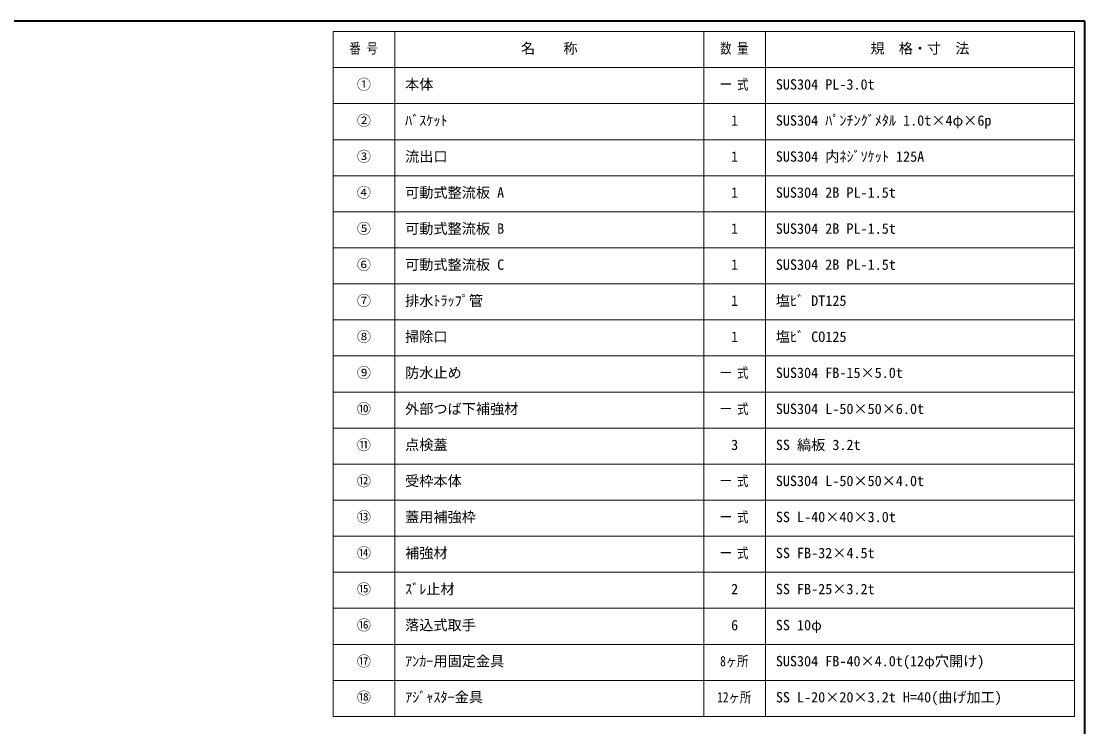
# Model space of a CAD drawing. Units: millimetres at full size, sheet at 1:15; details may follow other scales. Extents: x -3188 to 2887, y -2113 to 2102.
# Drawn here: x -211 to 2887, y 47 to 2102 of the extents above; entities that cross this region are included whole.
import ezdxf
from ezdxf.enums import TextEntityAlignment as Align

# ---------------------------------------------------------------- set-up
doc = ezdxf.new("R2010")
doc.units = ezdxf.units.MM
doc.header["$LTSCALE"] = 15
doc.layers.add('0-0_ﾚｲﾔ1', color=4, linetype='Continuous', lineweight=9)
doc.styles.add('ＭＳ ゴシック', font='')
doc.styles.get('ＭＳ ゴシック').set_extended_font_data('MS Gothic')

msp = doc.modelspace()

# ---------------------------------------------------------------- linework, layer by layer
at = {"layer": '0-0_ﾚｲﾔ1', "color": 1, "lineweight": 40}
for p, q in [((2887.16, 2102.18), (-3187.84, 2102.18)), ((2887.16, -2112.82), (2887.16, 2102.18))]:
    msp.add_line(p, q, dxfattribs=at)
at = {"layer": '0-0_ﾚｲﾔ1', "color": 3, "lineweight": 18}
for p, q in [((2857.16, 2072.18), (697.16, 2072.18)), ((877.16, 77.18), (877.16, 2072.18)), ((1777.16, 77.18), (1777.16, 2072.18)), ((1957.16, 77.18), (1957.16, 2072.18)), ((2857.16, 77.18), (2857.16, 2072.18)), ((2857.16, 1967.18), (697.16, 1967.18)), ((2857.16, 1862.18), (697.16, 1862.18)), ((2857.16, 1757.18), (697.16, 1757.18)), ((2857.16, 1652.18), (697.16, 1652.18)), ((2857.16, 1547.18), (697.16, 1547.18)), ((2857.16, 1442.18), (697.16, 1442.18)), ((2857.16, 1337.18), (697.16, 1337.18)), ((2857.16, 1232.18), (697.16, 1232.18)), ((2857.16, 1127.18), (697.16, 1127.18)), ((2857.16, 1022.18), (697.16, 1022.18)), ((2857.16, 917.18), (697.16, 917.18)), ((2857.16, 812.18), (697.16, 812.18)), ((2857.16, 707.18), (697.16, 707.18)), ((2857.16, 602.18), (697.16, 602.18)), ((2857.16, 497.18), (697.16, 497.18)), ((2857.16, 392.18), (697.16, 392.18)), ((2857.16, 287.18), (697.16, 287.18)), ((2857.16, 182.18), (697.16, 182.18))]:
    msp.add_line(p, q, dxfattribs=at)
msp.add_lwpolyline([(2857.16, 77.18), (697.16, 77.18), (697.16, 2072.18)], dxfattribs=at)

# ---------------------------------------------------------------- texts
at = {"layer": '0-0_ﾚｲﾔ1', "color": 7, "style": 'ＭＳ ゴシック', "width": 0.8}
for s, p in [('番 号', (744.97, 1999.06)), ('数 量', (1824.97, 1999.06)), ('一 式', (1824.97, 1894.06)), ('一 式', (1824.97, 1054.06)), ('一 式', (1824.97, 949.06)), ('一 式', (1824.97, 739.06)), ('一 式', (1824.97, 634.06)), ('一 式', (1824.97, 529.06)), ('8ヶ所', (1824.97, 214.06)), ('12ヶ所', (1816.53, 109.06))]:
    msp.add_text(s, height=30.24, dxfattribs=at).set_placement(p, align=Align.BOTTOM_LEFT)
at = {"layer": '0-0_ﾚｲﾔ1', "color": 7, "style": 'ＭＳ ゴシック'}
for s, p in [('名\u3000\u3000称', (1244.66, 1999.06)), ('規\u3000格・寸\u3000法', (2262.78, 1999.06)), ('①', (766.53, 1894.06)), ('本体', (907.16, 1894.06)), ('SUS304 PL-3.0t', (1987.16, 1894.06)), ('②', (766.53, 1789.06)), ('ﾊﾞｽｹｯﾄ', (907.16, 1789.06)), ('SUS304 ﾊﾟﾝﾁﾝｸﾞﾒﾀﾙ 1.0t×4φ×6p', (1987.16, 1789.06)), ('1', (1856.84, 1789.06)), ('③', (766.53, 1684.06)), ('流出口', (907.16, 1684.06)), ('1', (1856.84, 1684.06)), ('SUS304 内ﾈｼﾞｿｹｯﾄ 125A', (1987.16, 1684.06)), ('④', (766.53, 1579.06)), ('可動式整流板 A', (907.16, 1579.06)), ('1', (1856.84, 1579.06)), ('SUS304 2B PL-1.5t', (1987.16, 1579.06)), ('⑤', (766.53, 1474.06)), ('可動式整流板 B', (907.16, 1474.06)), ('1', (1856.84, 1474.06)), ('SUS304 2B PL-1.5t', (1987.16, 1474.06)), ('⑥', (766.53, 1369.06)), ('可動式整流板 C', (907.16, 1369.06)), ('1', (1856.84, 1369.06)), ('SUS304 2B PL-1.5t', (1987.16, 1369.06)), ('⑦', (766.53, 1264.06)), ('排水ﾄﾗｯﾌﾟ管', (907.16, 1264.06)), ('1', (1856.84, 1264.06)), ('塩ﾋﾞ DT125', (1987.16, 1264.06)), ('⑧', (766.53, 1159.06)), ('掃除口', (907.16, 1159.06)), ('1', (1856.84, 1159.06)), ('塩ﾋﾞ CO125', (1987.16, 1159.06)), ('⑨', (766.53, 1054.06)), ('防水止め', (907.16, 1054.06)), ('SUS304 FB-15×5.0t', (1987.16, 1054.06)), ('⑩', (766.53, 949.06)), ('外部つば下補強材', (907.16, 949.06)), ('SUS304 L-50×50×6.0t', (1987.16, 949.06)), ('⑪', (766.53, 844.06)), ('点検蓋', (907.16, 844.06)), ('3', (1856.84, 844.06)), ('SS 縞板 3.2t', (1987.16, 844.06)), ('⑫', (766.53, 739.06)), ('受枠本体', (907.16, 739.06)), ('SUS304 L-50×50×4.0t', (1987.16, 739.06)), ('⑬', (766.53, 634.06)), ('蓋用補強枠', (907.16, 634.06)), ('SS L-40×40×3.0t', (1987.16, 634.06)), ('⑭', (766.53, 529.06)), ('補強材', (907.16, 529.06)), ('SS FB-32×4.5t', (1987.16, 529.06)), ('⑮', (766.53, 424.06)), ('ｽﾞﾚ止材', (907.16, 424.06)), ('2', (1856.84, 424.06)), ('SS FB-25×3.2t', (1987.16, 424.06)), ('⑯', (766.53, 319.06)), ('落込式取手', (907.16, 319.06)), ('6', (1856.84, 319.06)), ('SS 10φ', (1987.16, 319.06)), ('⑰', (766.53, 214.06)), ('ｱﾝｶｰ用固定金具', (907.16, 214.06)), ('SUS304 FB-40×4.0t(12φ穴開け)', (1987.16, 214.06)), ('⑱', (766.53, 109.06)), ('ｱｼﾞｬｽﾀｰ金具', (907.16, 109.06)), ('SS L-20×20×3.2t H=40(曲げ加工)', (1987.16, 109.06))]:
    msp.add_text(s, height=30.24, dxfattribs=at).set_placement(p, align=Align.BOTTOM_LEFT)

doc.saveas('drawing.dxf')
